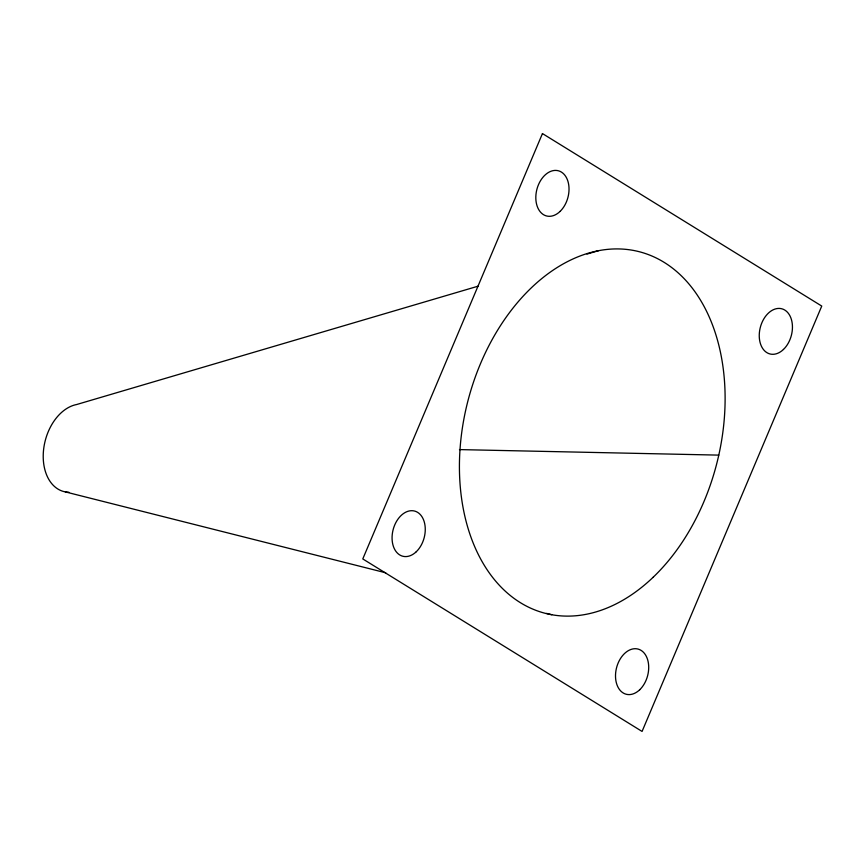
<?xml version="1.0" encoding="UTF-8"?>
<svg xmlns="http://www.w3.org/2000/svg" width="865" height="865" viewBox="0 0 865 865"><rect width="100%" height="100%" fill="white"/><g stroke="black" fill="none" stroke-linecap="round" stroke-linejoin="round"><path stroke-width="1.3" d="M478.183 286.153L76.628 404.528A44.829 30.794 -75.3 0 0 43.455 450.968A44.829 30.794 -75.3 0 0 68.832 492.228M586.989 254.083L598.645 250.645M459.456 449.595L718.772 455.12M65.372 491.904L385.704 572.781M546.529 613.382L551.751 614.712M542.452 133.567L362.781 558.931L642.068 731.433L821.75 306.069L542.452 133.567M653.075 577.333A186.808 128.301 -75.3 0 0 664.136 262.354A186.808 128.301 -75.3 0 0 459.575 457.812A186.808 128.301 -75.3 0 0 653.075 577.333M560.023 211.46A23.355 16.035 -75.3 0 0 561.407 172.081A23.355 16.035 -75.3 0 0 535.835 196.517A23.355 16.035 -75.3 0 0 560.023 211.46M639.711 689.751A23.355 16.035 -75.3 0 0 641.095 650.383A23.355 16.035 -75.3 0 0 615.523 674.808A23.355 16.035 -75.3 0 0 639.711 689.751M783.452 349.46A23.355 16.035 -75.3 0 0 784.836 310.092A23.355 16.035 -75.3 0 0 759.265 334.528A23.355 16.035 -75.3 0 0 783.452 349.46M416.27 551.74A23.355 16.035 -75.3 0 0 417.654 512.372A23.355 16.035 -75.3 0 0 392.083 536.808A23.355 16.035 -75.3 0 0 416.27 551.74"/></g></svg>
